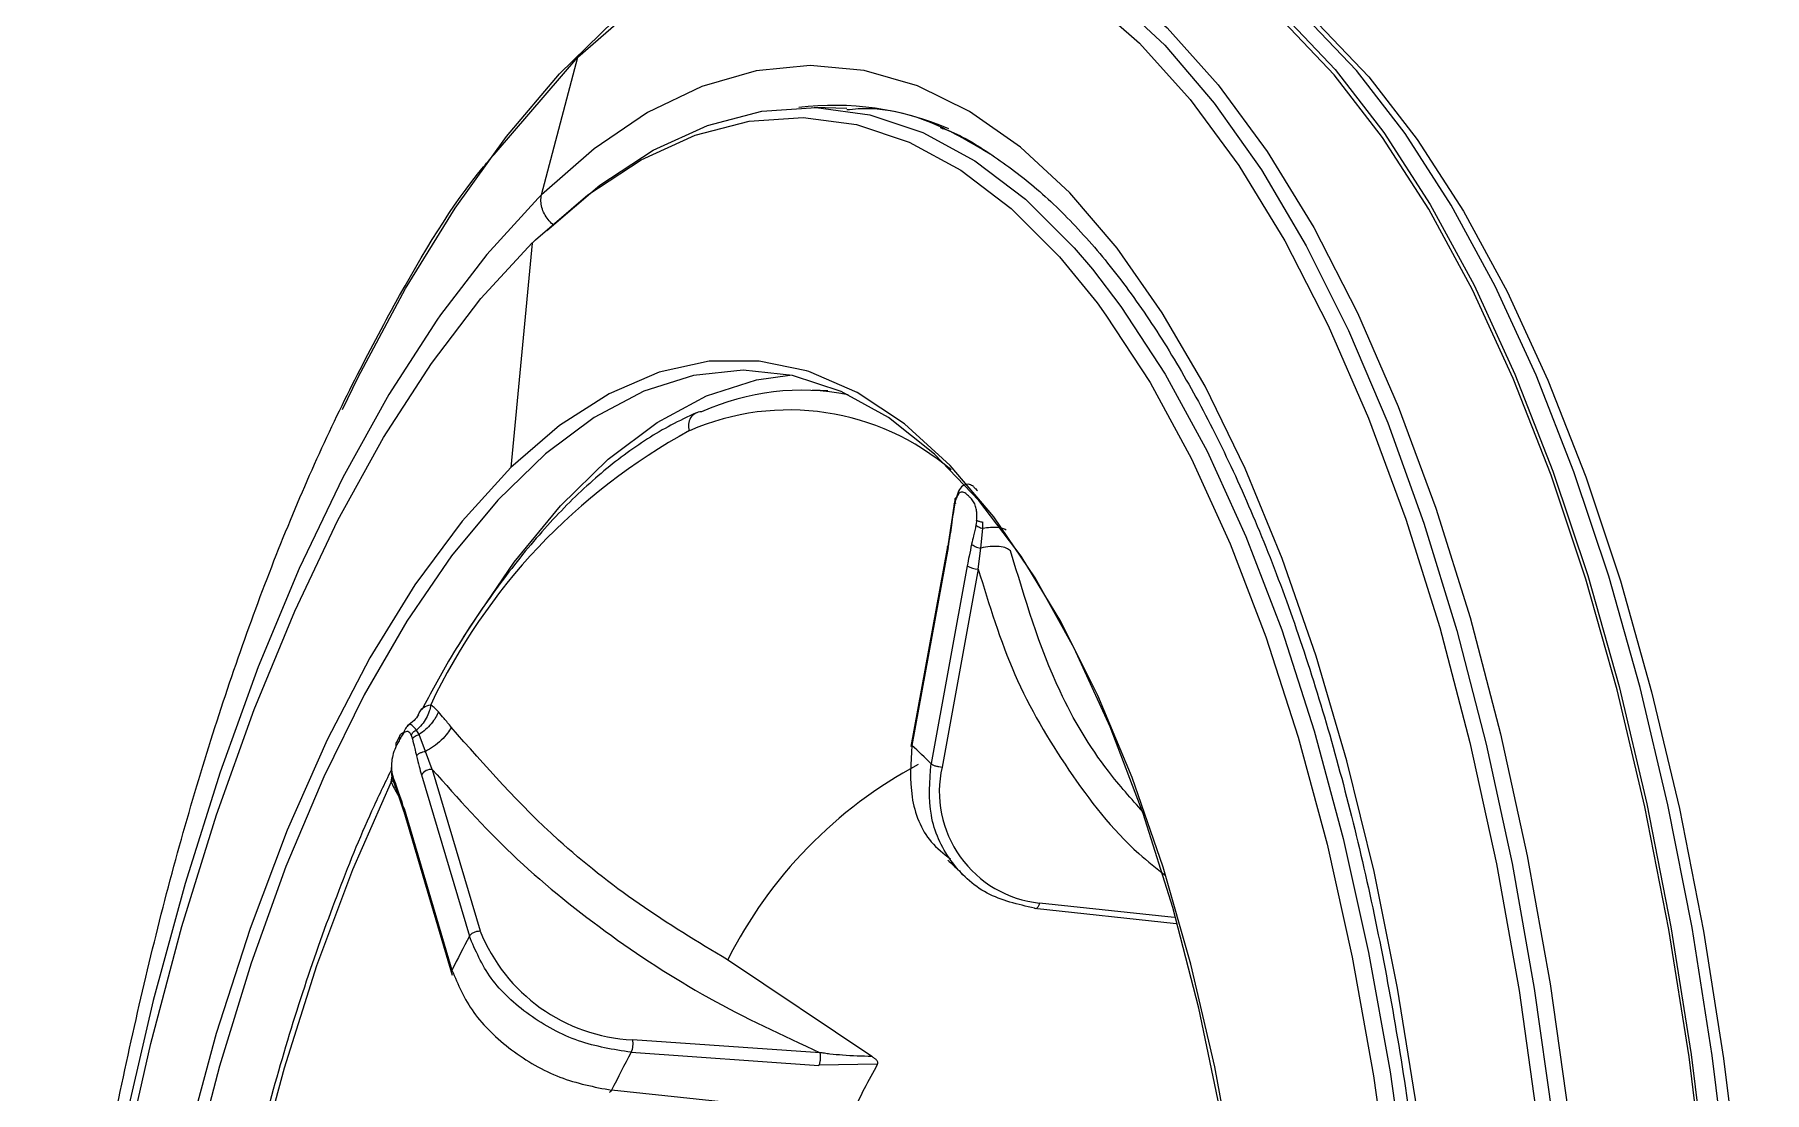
# Model space of a CAD drawing. Extents: x 525 to 609, y 649 to 778.
# Drawn here: x 597.242 to 599.562, y 717.469 to 718.887 of the extents above; entities that cross this region are included whole.
import ezdxf

# ---------------------------------------------------------------- set-up
doc = ezdxf.new("R2010")
doc.units = 0
doc.header["$MEASUREMENT"] = 0
doc.layers.add('1', color=4, linetype='Continuous')

# ---------------------------------------------------------------- blocks, each defined once
blk = doc.blocks.new('JETSETTER')
at = {"layer": '1', "color": 3, "linetype": 'Continuous', "lineweight": 25}
for p, q in [((72.7333, 49.6053), (72.8432, 49.7326)), ((72.7942, 49.5481), (72.8432, 49.7326)), ((73.2039, 49.664), (73.16, 49.6652)), ((72.7817, 49.4835), (72.7531, 49.1823)), ((73.1785, 49.2852), (73.1579, 49.2861)), ((73.3478, 49.1338), (73.3439, 49.1065)), ((73.3493, 49.1409), (73.3478, 49.1338)), ((73.344, 49.1068), (73.3393, 49.0772)), ((73.3864, 49.1008), (73.3862, 49.1094)), ((73.3835, 49.0745), (73.3864, 49.1008)), ((73.3391, 49.0767), (73.29, 48.8085)), ((73.3399, 49.0751), (73.2913, 48.8096)), ((73.3803, 49.0462), (73.3835, 49.0745)), ((73.3655, 49.0507), (73.3169, 48.7853)), ((73.3803, 49.0462), (73.3317, 48.7808)), ((72.6303, 48.8245), (72.6267, 48.8304)), ((72.6049, 48.8239), (72.5998, 48.8139)), ((72.6387, 48.8018), (72.6303, 48.8245)), ((72.6477, 48.7776), (72.6387, 48.8018)), ((72.5927, 48.7611), (72.5939, 48.7692)), ((72.5927, 48.7611), (72.5964, 48.7638)), ((72.593, 48.7705), (72.5948, 48.7637)), ((72.5948, 48.7638), (72.6021, 48.7434)), ((72.6333, 48.7705), (72.6975, 48.5538)), ((72.6477, 48.7776), (72.712, 48.5609)), ((72.6001, 48.7459), (72.6025, 48.7421)), ((72.602, 48.7436), (72.6097, 48.7206)), ((72.6094, 48.7213), (72.6745, 48.5017)), ((72.6099, 48.7252), (72.6742, 48.5083)), ((73.6431, 48.5788), (73.4624, 48.5984)), ((73.4557, 48.5915), (73.6456, 48.5709)), ((73.2375, 48.3925), (73.044, 48.522)), ((73.1682, 48.3976), (72.9162, 48.415)), ((72.9146, 48.3982), (73.1665, 48.3807)), ((73.2453, 48.3823), (73.1665, 48.3808)), ((73.1362, 48.3209), (72.8884, 48.3473))]:
    blk.add_line(p, q, dxfattribs=at)
at = {"layer": '1', "color": 3, "linetype": 'Continuous', "lineweight": 25, "flags": 128}
for points in [[(73.7914, 49.7875), (73.8593, 49.7161), (73.9245, 49.6319), (73.9867, 49.5354), (74.0454, 49.4272), (74.1003, 49.3077), (74.1512, 49.1777), (74.1979, 49.0378), (74.24, 48.8888), (74.2773, 48.7315), (74.3096, 48.5666), (74.3368, 48.3952), (74.3587, 48.218), (74.3753, 48.0361), (74.3863, 47.8504), (74.3917, 47.6619), (74.3916, 47.4716), (74.3859, 47.2806), (74.3746, 47.0898), (74.3579, 46.9003), (74.3357, 46.713), (74.3083, 46.529), (74.2757, 46.3493)], [(72.5273, 49.2603), (72.5485, 49.3038), (72.612, 49.4227), (72.6784, 49.5305), (72.7473, 49.6266), (72.8184, 49.7105), (72.8912, 49.7817), (72.9655, 49.8399), (73.0408, 49.8847), (73.1166, 49.9159), (73.1286, 49.9196)], [(72.8432, 49.7326), (72.9181, 49.7983), (72.9942, 49.8502), (73.0712, 49.888), (73.1485, 49.9116), (73.2258, 49.9208), (73.3026, 49.9155), (73.3785, 49.8958), (73.453, 49.8618), (73.5258, 49.8136), (73.5964, 49.7516), (73.6645, 49.6761), (73.7297, 49.5875), (73.7915, 49.4864), (73.8497, 49.3731), (73.9039, 49.2485), (73.9539, 49.1133), (73.9993, 48.968), (74.0399, 48.8137), (74.0754, 48.651), (74.1058, 48.4811), (74.1307, 48.3047)], [(73.1286, 49.9196), (73.1927, 49.9333), (73.2685, 49.9369), (73.3437, 49.9266), (73.418, 49.9025), (73.4907, 49.8646), (73.5617, 49.8133), (73.6306, 49.7488), (73.6968, 49.6713), (73.7602, 49.5815), (73.8203, 49.4796), (73.8769, 49.3663), (73.9296, 49.2422), (73.9781, 49.1079), (74.0223, 48.9641), (74.0618, 48.8116), (74.0964, 48.6513), (74.1261, 48.4839), (74.1505, 48.3105)], [(74.2729, 46.3522), (74.3054, 46.5314), (74.3328, 46.7149), (74.3548, 46.9015), (74.3715, 47.0905), (74.3828, 47.2807), (74.3885, 47.4712), (74.3886, 47.6609), (74.3831, 47.8488), (74.3722, 48.034), (74.3557, 48.2153), (74.3339, 48.392), (74.3067, 48.5629), (74.2745, 48.7273), (74.2373, 48.8841), (74.1953, 49.0327), (74.1488, 49.1722), (74.098, 49.3018), (74.0433, 49.4209), (73.9847, 49.5288), (73.9228, 49.625), (73.8578, 49.7089), (73.79, 49.7801)], [(73.4552, 49.9003), (73.4888, 49.8831), (73.5623, 49.8345), (73.6335, 49.772), (73.7022, 49.6958), (73.768, 49.6064), (73.8304, 49.5043), (73.8891, 49.3901), (73.9438, 49.2644), (73.9942, 49.1278), (74.04, 48.9813), (74.081, 48.8255), (74.1169, 48.6615), (74.1475, 48.4899), (74.1726, 48.312)], [(73.8365, 49.7776), (73.9042, 49.7064), (73.9692, 49.6225), (74.0312, 49.5264), (74.0897, 49.4185), (74.1445, 49.2994), (74.1953, 49.1698), (74.2417, 49.0304), (74.2837, 48.8818), (74.3209, 48.725), (74.3531, 48.5606), (74.3803, 48.3897), (74.4021, 48.2131), (74.4185, 48.0318), (74.4295, 47.8467), (74.435, 47.6588), (74.4348, 47.4691), (74.4291, 47.2787), (74.4179, 47.0885), (74.4012, 46.8996), (74.3791, 46.7129), (74.3518, 46.5295), (74.3193, 46.3503)], [(74.304, 46.3481), (74.3365, 46.5278), (74.364, 46.7118), (74.3861, 46.899), (74.4029, 47.0885), (74.4141, 47.2793), (74.4198, 47.4704), (74.42, 47.6607), (74.4145, 47.8492), (74.4035, 48.0348), (74.387, 48.2168), (74.3651, 48.3939), (74.3379, 48.5654), (74.3055, 48.7302), (74.2682, 48.8876), (74.2261, 49.0366), (74.1795, 49.1765), (74.1286, 49.3065), (74.0736, 49.4259), (74.0149, 49.5342), (73.9528, 49.6306), (73.8876, 49.7148), (73.8196, 49.7862)], [(73.9689, 48.3211), (73.9426, 48.4842), (73.9112, 48.6405), (73.8748, 48.7892), (73.8336, 48.9295), (73.788, 49.0604), (73.7382, 49.1813), (73.6845, 49.2914), (73.6271, 49.39), (73.5665, 49.4767), (73.5029, 49.5509), (73.4368, 49.6121), (73.3686, 49.6601), (73.2986, 49.6944), (73.2272, 49.715), (73.1549, 49.7217), (73.0821, 49.7144), (73.0092, 49.6933), (72.9366, 49.6584), (72.8648, 49.6099), (72.7942, 49.5481)], [(72.8016, 49.5002), (72.8724, 49.561), (72.9443, 49.6081), (73.017, 49.6413), (73.09, 49.6603), (73.1628, 49.6651), (73.235, 49.6555), (73.3061, 49.6318), (73.3758, 49.5939), (73.4435, 49.5422), (73.5089, 49.477), (73.5334, 49.4483)], [(72.7862, 49.4879), (72.8566, 49.5483), (72.9281, 49.5952), (73.0003, 49.6281), (73.0728, 49.647), (73.1452, 49.6518), (73.217, 49.6423), (73.2877, 49.6187), (73.3569, 49.5811), (73.4242, 49.5297), (73.4892, 49.4649), (73.5396, 49.4032)], [(72.7898, 49.5438), (72.7209, 49.4683), (72.6588, 49.3872)], [(72.1831, 46.3141), (72.1598, 46.4795), (72.1419, 46.6502), (72.1296, 46.8252), (72.1229, 47.0033), (72.122, 47.1835), (72.1267, 47.3646), (72.137, 47.5456), (72.1529, 47.7253), (72.1744, 47.9027), (72.2012, 48.0766), (72.2332, 48.246), (72.2702, 48.4098), (72.3119, 48.5671), (72.3582, 48.7168), (72.4087, 48.858), (72.4632, 48.99), (72.5212, 49.1117), (72.5824, 49.2226), (72.6466, 49.322), (72.7131, 49.4091), (72.7817, 49.4836)], [(73.5334, 49.4483), (73.5716, 49.3986), (73.6311, 49.3076), (73.6872, 49.2045), (73.7394, 49.0899), (73.7875, 48.9646), (73.8311, 48.8293), (73.87, 48.6848), (73.904, 48.532), (73.9328, 48.372), (73.9562, 48.2055), (73.9742, 48.0338), (73.9866, 47.8578), (73.9933, 47.6786), (73.9943, 47.4973), (73.9895, 47.3151), (73.9791, 47.133), (73.9631, 46.9521), (73.9415, 46.7737), (73.9146, 46.5987), (73.8824, 46.4283), (73.8451, 46.2635)], [(72.6588, 49.3872), (72.654, 49.3803), (72.5895, 49.2804), (72.5279, 49.1692), (72.4694, 49.0472), (72.4143, 48.9153), (72.3632, 48.7741), (72.3161, 48.6246), (72.2734, 48.4675), (72.2354, 48.3038), (72.2022, 48.1345), (72.1741, 47.9605), (72.1513, 47.7829), (72.1337, 47.6027), (72.1217, 47.421), (72.1152, 47.2388), (72.1142, 47.0571), (72.1189, 46.8772), (72.129, 46.6999), (72.1447, 46.5264), (72.1658, 46.3576)], [(73.5396, 49.4032), (73.5515, 49.387), (73.6107, 49.2965), (73.6664, 49.194), (73.7183, 49.0801), (73.7661, 48.9555), (73.8095, 48.821), (73.8482, 48.6774), (73.8819, 48.5256), (73.9105, 48.3665), (73.9339, 48.2011), (73.9517, 48.0304), (73.964, 47.8554), (73.9707, 47.6773), (73.9717, 47.4971), (73.967, 47.316), (73.9566, 47.135), (73.9407, 46.9552), (73.9192, 46.7779), (73.8924, 46.604), (73.8605, 46.4346), (73.8235, 46.2707)], [(73.1499, 49.3122), (73.0865, 49.3252), (73.0194, 49.3249), (72.9521, 49.3102), (72.8849, 49.2815), (72.8184, 49.2387), (72.7531, 49.1823)], [(73.7246, 48.2329), (73.6975, 48.3785), (73.6654, 48.5166), (73.6284, 48.6464), (73.5868, 48.7667), (73.5409, 48.8768), (73.4911, 48.976), (73.4377, 49.0634), (73.3811, 49.1384), (73.3217, 49.2006), (73.2599, 49.2494), (73.1962, 49.2846), (73.1311, 49.3058), (73.0649, 49.3129), (72.9982, 49.3059), (72.9314, 49.2847), (72.8651, 49.2497), (72.7997, 49.201), (72.7356, 49.1389), (72.6734, 49.0639), (72.6135, 48.9766), (72.5562, 48.8776), (72.5021, 48.7675), (72.4515, 48.6472), (72.4048, 48.5176), (72.3623, 48.3795), (72.3243, 48.234)], [(72.6825, 48.9427), (72.6977, 48.9676), (72.7576, 49.0555), (72.8198, 49.131), (72.8839, 49.1936), (72.9494, 49.2429), (73.0157, 49.2784), (73.0826, 49.3), (73.1274, 49.3065)], [(73.706, 48.3141), (73.6761, 48.4573), (73.6412, 48.5924), (73.6014, 48.7186), (73.5573, 48.8349), (73.5089, 48.9404), (73.4568, 49.0344), (73.4012, 49.1162), (73.3426, 49.1852), (73.2814, 49.241), (73.218, 49.2831), (73.1529, 49.3112), (73.1499, 49.3122)], [(72.7531, 49.1823), (72.6877, 49.1105), (72.6245, 49.0253), (72.564, 48.9273), (72.5067, 48.8172), (72.453, 48.6959), (72.4033, 48.5643), (72.358, 48.4234), (72.3174, 48.2743), (72.2819, 48.1181), (72.2517, 47.956), (72.227, 47.7892), (72.2081, 47.6191), (72.1951, 47.4468), (72.188, 47.2738), (72.187, 47.1012), (72.192, 46.9306), (72.203, 46.763), (72.22, 46.5999)], [(73.3399, 49.0751), (73.3392, 49.0759), (73.339, 49.0766), (73.3393, 49.0772)], [(72.5927, 48.7611), (72.5407, 48.6427), (72.4926, 48.5142), (72.4489, 48.3767), (72.4098, 48.2313), (72.3757, 48.0791), (72.3467, 47.9212), (72.3232, 47.7588), (72.3053, 47.5932), (72.2931, 47.4257), (72.2867, 47.2576), (72.2863, 47.09)]]:
    blk.add_lwpolyline(points, dxfattribs=at)
at = {"layer": '1', "color": 3, "linetype": 'Continuous', "lineweight": 25}
for centre, radius, start, end in [((73.1878, 49.284), 0.3842, 66.5623, 97.2328), ((73.5205, 48.8054), 1.0388, 134.3613, 134.7031), ((73.4467, 48.8026), 0.9517, 133.9401, 134.318), ((73.1436, 48.9605), 0.3256, 78.9758, 114.399), ((73.0092, 49.2393), 0.0178, 90.4501, 204.2129), ((73.1265, 48.926), 0.3337, 49.3733, 113.5766), ((73.3829, 48.5158), 0.8154, 118.5707, 154.7039), ((73.3805, 49.0737), 0.0275, 236.6774, 269.4249), ((72.9717, 48.4477), 0.4828, 44.3555, 48.5487), ((73.5853, 48.2501), 0.6057, 118.1538, 153.326), ((72.6468, 48.7612), 0.0164, 86.8593, 145.583), ((73.4781, 48.7477), 0.1501, 167.268, 263.9804), ((72.6143, 48.7227), 0.0051, 150.3149, 194.9092), ((73.9807, 47.8657), 1.456, 151.7976, 153.8086), ((72.9278, 48.6471), 0.2324, 201.7854, 267.1441), ((74.0317, 47.7918), 1.2711, 151.5079, 154.0872)]:
    blk.add_arc(centre, radius, start, end, dxfattribs=at)
for points, knots in [([(73.4003, 49.6003), (73.3781, 49.6136), (73.3193, 49.6488), (73.2528, 49.667), (73.209, 49.6625), (73.2039, 49.662)], [0, 0, 0, 0, 0.347214, 0.923499, 1, 1, 1, 1]), ([(73.3292, 49.6384), (73.3314, 49.6377), (73.3546, 49.6299), (73.398, 49.6033), (73.459, 49.5582), (73.5182, 49.5002), (73.5753, 49.4313), (73.6301, 49.3513), (73.6824, 49.2606), (73.7317, 49.1596), (73.7779, 49.0489), (73.8205, 48.9289), (73.8594, 48.8003), (73.8943, 48.6638), (73.925, 48.5202), (73.9512, 48.3701), (73.9729, 48.2145), (73.9898, 48.0542), (74.0019, 47.89), (74.0091, 47.7228), (74.0115, 47.5535), (74.0088, 47.3831), (74.0012, 47.2125), (73.9888, 47.0424), (73.9715, 46.874), (73.9494, 46.7081), (73.9228, 46.5456), (73.8917, 46.3873), (73.8563, 46.2341), (73.8169, 46.0869), (73.7736, 45.9464), (73.7266, 45.8134), (73.6764, 45.6887), (73.6232, 45.5728), (73.5673, 45.4665), (73.5091, 45.3703), (73.449, 45.2848), (73.3944, 45.2181), (73.3596, 45.1829), (73.3458, 45.1688)], [0, 0, 0, 0, 0.003017, 0.031812, 0.060153, 0.088177, 0.116032, 0.143817, 0.17159, 0.199374, 0.227185, 0.255029, 0.282905, 0.310811, 0.338742, 0.366694, 0.394665, 0.422649, 0.450646, 0.478651, 0.506663, 0.534679, 0.562697, 0.590716, 0.618733, 0.646745, 0.674752, 0.70275, 0.730738, 0.758712, 0.786669, 0.814605, 0.842517, 0.8704, 0.898251, 0.926065, 0.953841, 0.981586, 1, 1, 1, 1]), ([(72.158, 47.9024), (72.1627, 47.9439), (72.18, 48.0963), (72.2273, 48.3483), (72.2986, 48.6516), (72.3853, 48.9316), (72.4845, 49.1854), (72.5957, 49.4037), (72.6796, 49.5441), (72.7277, 49.5988), (72.7333, 49.6053)], [0, 0, 0, 0, 0.057664, 0.2113019, 0.3649402, 0.5185785, 0.6722164, 0.8258547, 0.9794931, 1, 1, 1, 1]), ([(72.8112, 49.5075), (72.8107, 49.5078), (72.8076, 49.5098), (72.803, 49.5149), (72.7978, 49.5226), (72.7945, 49.5311), (72.7931, 49.5398), (72.7938, 49.5454), (72.7942, 49.5481)], [0, 0, 0, 0, 0.036277, 0.229006, 0.421751, 0.614506, 0.80726, 1, 1, 1, 1]), ([(73.0019, 49.2558), (72.9906, 49.2505), (72.958, 49.2354), (72.9049, 49.201), (72.8433, 49.149), (72.7832, 49.0852), (72.7252, 49.0099), (72.675, 48.9343), (72.6455, 48.8797), (72.6336, 48.8577)], [0, 0, 0, 0, 0.0851419, 0.2448622, 0.4054104, 0.5667706, 0.728509, 0.890333, 1, 1, 1, 1]), ([(73.3737, 49.1568), (73.372, 49.158), (73.3685, 49.1605), (73.3614, 49.1596), (73.3541, 49.1538), (73.3521, 49.1465), (73.3511, 49.1427)], [0, 0, 0, 0, 0.227982, 0.472116, 0.731022, 1, 1, 1, 1]), ([(73.3737, 49.1568), (73.3747, 49.1558), (73.3766, 49.154), (73.3785, 49.1522), (73.3793, 49.1515)], [0, 0, 0, 0, 0.559988, 1, 1, 1, 1]), ([(73.3447, 49.1052), (73.3454, 49.1103), (73.3467, 49.1194), (73.3481, 49.1284), (73.3487, 49.1324)], [0, 0, 0, 0, 0.560012, 1, 1, 1, 1]), ([(73.3487, 49.1324), (73.3483, 49.1327), (73.3477, 49.1332), (73.3478, 49.134), (73.3486, 49.1346), (73.3499, 49.1348), (73.3504, 49.1349)], [0, 0, 0, 0, 0.245462, 0.500002, 0.754558, 1, 1, 1, 1]), ([(73.3487, 49.1324), (73.3488, 49.1335), (73.3492, 49.1356), (73.3496, 49.1375), (73.3498, 49.1383)], [0, 0, 0, 0, 0.5597118, 1, 1, 1, 1]), ([(73.3498, 49.1383), (73.3496, 49.1388), (73.349, 49.1398), (73.3492, 49.1414), (73.3504, 49.1422), (73.3511, 49.1427)], [0, 0, 0, 0, 0.27724, 0.562062, 1, 1, 1, 1]), ([(73.3647, 49.1467), (73.363, 49.148), (73.3598, 49.1503), (73.3552, 49.149), (73.3518, 49.1445), (73.3505, 49.1403), (73.3498, 49.1383)], [0, 0, 0, 0, 0.334698, 0.623807, 0.822291, 1, 1, 1, 1]), ([(73.3703, 49.1414), (73.3692, 49.1424), (73.3674, 49.1442), (73.3655, 49.1459), (73.3647, 49.1467)], [0, 0, 0, 0, 0.559957, 1, 1, 1, 1]), ([(73.3781, 49.1115), (73.3783, 49.1135), (73.3786, 49.1178), (73.3781, 49.1243), (73.3767, 49.1311), (73.374, 49.1372), (73.3716, 49.1399), (73.3703, 49.1414)], [0, 0, 0, 0, 0.1491, 0.311844, 0.493425, 0.731797, 1, 1, 1, 1]), ([(73.3781, 49.1115), (73.378, 49.1103), (73.3777, 49.1082), (73.3773, 49.1063), (73.3771, 49.1054)], [0, 0, 0, 0, 0.559771, 1, 1, 1, 1]), ([(73.3781, 49.1115), (73.3785, 49.1113), (73.3794, 49.1109), (73.3813, 49.1104), (73.3836, 49.1098), (73.3853, 49.1096), (73.3862, 49.1094)], [0, 0, 0, 0, 0.246504, 0.499986, 0.753358, 1, 1, 1, 1]), ([(73.3399, 49.0751), (73.3408, 49.0807), (73.3426, 49.0906), (73.3441, 49.1008), (73.3447, 49.1052)], [0, 0, 0, 0, 0.5599604, 1, 1, 1, 1]), ([(73.3771, 49.1054), (73.3761, 49.1006), (73.3742, 49.092), (73.3723, 49.0835), (73.3714, 49.0798)], [0, 0, 0, 0, 0.560021, 1, 1, 1, 1]), ([(73.3771, 49.1054), (73.3776, 49.105), (73.3784, 49.1041), (73.3807, 49.1028), (73.3834, 49.1017), (73.3854, 49.1011), (73.3864, 49.1008)], [0, 0, 0, 0, 0.245467, 0.499986, 0.754574, 1, 1, 1, 1]), ([(73.4175, 49.0986), (73.4162, 49.0994), (73.4133, 49.1009), (73.406, 49.102), (73.3968, 49.1021), (73.3898, 49.1013), (73.3864, 49.1008)], [0, 0, 0, 0, 0.240376, 0.493361, 0.749861, 1, 1, 1, 1]), ([(73.3714, 49.0798), (73.3702, 49.0745), (73.3681, 49.0649), (73.3663, 49.0551), (73.3655, 49.0507)], [0, 0, 0, 0, 0.5599871, 1, 1, 1, 1]), ([(73.3714, 49.0798), (73.372, 49.0793), (73.3731, 49.0781), (73.3761, 49.0765), (73.3797, 49.0752), (73.3822, 49.0748), (73.3835, 49.0745)], [0, 0, 0, 0, 0.243065, 0.499999, 0.756877, 1, 1, 1, 1]), ([(73.4237, 49.0709), (73.4219, 49.0721), (73.4184, 49.0747), (73.4087, 49.0767), (73.3965, 49.0769), (73.3878, 49.0753), (73.3835, 49.0745)], [0, 0, 0, 0, 0.233451, 0.486598, 0.747004, 1, 1, 1, 1]), ([(73.6015, 48.7203), (73.5855, 48.7382), (73.5418, 48.7872), (73.4741, 48.9014), (73.4428, 49.0066), (73.4237, 49.0709)], [0, 0, 0, 0, 0.183772, 0.501443, 1, 1, 1, 1]), ([(73.3803, 49.0462), (73.3949, 48.9983), (73.4241, 48.9023), (73.4993, 48.7751), (73.569, 48.6847), (73.6194, 48.6448), (73.6316, 48.6352)], [0, 0, 0, 0, 0.3014909, 0.6029995, 0.9045121, 1, 1, 1, 1]), ([(72.6457, 48.8642), (72.6452, 48.8613), (72.6441, 48.8554), (72.6399, 48.8462), (72.6341, 48.8374), (72.6291, 48.8327), (72.6267, 48.8304)], [0, 0, 0, 0, 0.241824, 0.494723, 0.750372, 1, 1, 1, 1]), ([(72.6288, 48.8503), (72.6309, 48.8543), (72.6346, 48.8617), (72.6422, 48.8634), (72.6457, 48.8642)], [0, 0, 0, 0, 0.546123, 1, 1, 1, 1]), ([(72.6559, 48.8549), (72.6548, 48.8523), (72.6526, 48.8471), (72.6466, 48.8388), (72.639, 48.8308), (72.6332, 48.8266), (72.6303, 48.8245)], [0, 0, 0, 0, 0.240349, 0.493329, 0.749828, 1, 1, 1, 1]), ([(72.6559, 48.8549), (72.654, 48.8569), (72.6507, 48.8604), (72.6472, 48.8631), (72.6457, 48.8642)], [0, 0, 0, 0, 0.558905, 1, 1, 1, 1]), ([(72.6732, 48.8342), (72.67, 48.8382), (72.6642, 48.8453), (72.6584, 48.852), (72.6559, 48.8549)], [0, 0, 0, 0, 0.559282, 1, 1, 1, 1]), ([(72.6195, 48.8235), (72.6189, 48.8246), (72.6176, 48.8271), (72.615, 48.8287), (72.6118, 48.8284), (72.6081, 48.8252), (72.6058, 48.8211), (72.6045, 48.8189)], [0, 0, 0, 0, 0.14912, 0.311886, 0.493486, 0.731803, 1, 1, 1, 1]), ([(72.6267, 48.8304), (72.6246, 48.8328), (72.6205, 48.8375), (72.6167, 48.8384), (72.6131, 48.8347), (72.6104, 48.8296), (72.6091, 48.8271)], [0, 0, 0, 0, 0.270073, 0.529348, 0.773249, 1, 1, 1, 1]), ([(72.6291, 48.8508), (72.6274, 48.8482), (72.6239, 48.8427), (72.6174, 48.8384), (72.6141, 48.8362)], [0, 0, 0, 0, 0.48883, 1, 1, 1, 1]), ([(72.6195, 48.8235), (72.6198, 48.8241), (72.6205, 48.8255), (72.6222, 48.8274), (72.6242, 48.8292), (72.6259, 48.83), (72.6267, 48.8304)], [0, 0, 0, 0, 0.246587, 0.50004, 0.753546, 1, 1, 1, 1]), ([(72.6732, 48.8342), (72.6716, 48.8315), (72.6685, 48.8259), (72.6601, 48.8167), (72.6498, 48.808), (72.6424, 48.8038), (72.6387, 48.8018)], [0, 0, 0, 0, 0.233432, 0.486567, 0.746974, 1, 1, 1, 1]), ([(73.044, 48.522), (73.0038, 48.5463), (72.9234, 48.5951), (72.7934, 48.6976), (72.7188, 48.7824), (72.6732, 48.8342)], [0, 0, 0, 0, 0.280164, 0.56032, 1, 1, 1, 1]), ([(72.5995, 48.809), (72.598, 48.8058), (72.5954, 48.8), (72.5932, 48.7895), (72.5927, 48.7802), (72.5934, 48.7755), (72.5937, 48.7733)], [0, 0, 0, 0, 0.334064, 0.623003, 0.821726, 1, 1, 1, 1]), ([(72.5995, 48.809), (72.5993, 48.8099), (72.5989, 48.8117), (72.5995, 48.8132), (72.5999, 48.814)], [0, 0, 0, 0, 0.488354, 1, 1, 1, 1]), ([(72.6045, 48.8189), (72.6036, 48.817), (72.6019, 48.8137), (72.6002, 48.8104), (72.5995, 48.809)], [0, 0, 0, 0, 0.560014, 1, 1, 1, 1]), ([(72.6045, 48.8189), (72.6044, 48.8198), (72.604, 48.8216), (72.6048, 48.8241), (72.6065, 48.826), (72.6082, 48.8267), (72.6091, 48.8271)], [0, 0, 0, 0, 0.244139, 0.499981, 0.755783, 1, 1, 1, 1]), ([(72.6195, 48.8235), (72.6198, 48.8226), (72.6204, 48.8212), (72.6209, 48.8194), (72.6211, 48.8187)], [0, 0, 0, 0, 0.559851, 1, 1, 1, 1]), ([(72.6211, 48.8187), (72.6215, 48.8193), (72.6224, 48.8205), (72.6246, 48.8222), (72.6273, 48.8236), (72.6293, 48.8242), (72.6303, 48.8245)], [0, 0, 0, 0, 0.2454692, 0.5000783, 0.7546306, 1, 1, 1, 1]), ([(72.6211, 48.8187), (72.6221, 48.8144), (72.624, 48.8068), (72.6258, 48.7991), (72.6266, 48.7957)], [0, 0, 0, 0, 0.560006, 1, 1, 1, 1]), ([(73.2913, 48.8096), (73.2897, 48.7864), (73.2866, 48.7398), (73.3079, 48.6851), (73.3337, 48.6647), (73.3428, 48.6576)], [0, 0, 0, 0, 0.393182, 0.787691, 1, 1, 1, 1]), ([(72.5931, 48.7827), (72.5931, 48.7826), (72.5922, 48.7777), (72.5935, 48.7729), (72.5947, 48.7682)], [0, 0, 0, 0, 0.021199, 1, 1, 1, 1]), ([(72.6266, 48.7957), (72.6272, 48.7964), (72.6283, 48.7978), (72.6313, 48.7997), (72.6349, 48.8012), (72.6375, 48.8016), (72.6387, 48.8018)], [0, 0, 0, 0, 0.243058, 0.500017, 0.756882, 1, 1, 1, 1]), ([(72.6266, 48.7957), (72.6278, 48.7908), (72.6299, 48.7822), (72.6322, 48.7741), (72.6333, 48.7705)], [0, 0, 0, 0, 0.559967, 1, 1, 1, 1]), ([(73.4557, 48.5915), (73.4335, 48.5966), (73.3891, 48.6066), (73.3403, 48.6528), (73.3117, 48.7147), (73.3152, 48.7617), (73.3169, 48.7853)], [0, 0, 0, 0, 0.249602, 0.50003, 0.75001, 1, 1, 1, 1]), ([(73.3169, 48.7853), (73.3176, 48.7847), (73.3191, 48.7837), (73.3229, 48.7822), (73.3273, 48.7812), (73.3303, 48.7809), (73.3317, 48.7808)], [0, 0, 0, 0, 0.2499573, 0.4999586, 0.7499763, 1, 1, 1, 1]), ([(72.5925, 48.7765), (72.5837, 48.7584), (72.5581, 48.7058), (72.519, 48.6087), (72.4755, 48.487), (72.436, 48.3575), (72.4004, 48.2217), (72.3692, 48.0802), (72.3423, 47.9341), (72.3201, 47.7842), (72.3026, 47.6315), (72.2899, 47.4769), (72.2824, 47.3215), (72.2795, 47.1917), (72.281, 47.1146), (72.2815, 47.0887)], [0, 0, 0, 0, 0.043462, 0.126784, 0.210049, 0.293266, 0.376443, 0.459588, 0.542707, 0.625808, 0.708895, 0.791972, 0.875046, 0.958119, 1, 1, 1, 1]), ([(72.5927, 48.7611), (72.5939, 48.7582), (72.5961, 48.7528), (72.5988, 48.748), (72.6001, 48.7459)], [0, 0, 0, 0, 0.560443, 1, 1, 1, 1]), ([(72.5937, 48.7733), (72.5934, 48.7728), (72.5928, 48.7718), (72.593, 48.7709), (72.593, 48.7705)], [0, 0, 0, 0, 0.551175, 1, 1, 1, 1]), ([(72.5951, 48.7681), (72.5948, 48.769), (72.5943, 48.7706), (72.5939, 48.7725), (72.5937, 48.7733)], [0, 0, 0, 0, 0.559755, 1, 1, 1, 1]), ([(72.5951, 48.7681), (72.5949, 48.7674), (72.5944, 48.7659), (72.5946, 48.7638), (72.5957, 48.7619), (72.5969, 48.761), (72.5976, 48.7606)], [0, 0, 0, 0, 0.245443, 0.499959, 0.754548, 1, 1, 1, 1]), ([(72.6022, 48.7483), (72.6009, 48.752), (72.5985, 48.7586), (72.5962, 48.7652), (72.5951, 48.7681)], [0, 0, 0, 0, 0.559997, 1, 1, 1, 1]), ([(72.6477, 48.7776), (72.6822, 48.7389), (72.7512, 48.6616), (72.8777, 48.5588), (73.0166, 48.4678), (73.1176, 48.421), (73.1682, 48.3976)], [0, 0, 0, 0, 0.249993, 0.500002, 0.75001, 1, 1, 1, 1]), ([(72.6099, 48.7252), (72.6085, 48.7296), (72.6061, 48.7376), (72.6034, 48.7451), (72.6022, 48.7483)], [0, 0, 0, 0, 0.5599768, 1, 1, 1, 1]), ([(73.3395, 48.6558), (73.3445, 48.6513), (73.3509, 48.6456), (73.3577, 48.6385), (73.3591, 48.6371)], [0, 0, 0, 0, 0.793419, 1, 1, 1, 1]), ([(73.4624, 48.5984), (73.462, 48.597), (73.4612, 48.5942), (73.4593, 48.5915), (73.4574, 48.5903), (73.4563, 48.5911), (73.4557, 48.5915)], [0, 0, 0, 0, 0.250015, 0.499994, 0.749992, 1, 1, 1, 1]), ([(72.6975, 48.5538), (72.6982, 48.5548), (72.6995, 48.5567), (72.7032, 48.5591), (72.7076, 48.5607), (72.7105, 48.5608), (72.7119, 48.5609)], [0, 0, 0, 0, 0.249928, 0.499962, 0.750023, 1, 1, 1, 1]), ([(72.9146, 48.3982), (72.8908, 48.4019), (72.8432, 48.4094), (72.776, 48.4462), (72.7221, 48.4962), (72.7057, 48.5346), (72.6975, 48.5538)], [0, 0, 0, 0, 0.2496068, 0.5000275, 0.7500161, 1, 1, 1, 1]), ([(72.6742, 48.5083), (72.6823, 48.4891), (72.6987, 48.4506), (72.752, 48.3995), (72.8182, 48.3608), (72.865, 48.3518), (72.8884, 48.3473)], [0, 0, 0, 0, 0.2495596, 0.4999679, 0.7503865, 1, 1, 1, 1]), ([(72.9162, 48.415), (72.9164, 48.4137), (72.9168, 48.4111), (72.9167, 48.4062), (72.9159, 48.4016), (72.915, 48.3993), (72.9146, 48.3982)], [0, 0, 0, 0, 0.250007, 0.50001, 0.750043, 1, 1, 1, 1]), ([(73.1665, 48.3807), (73.1668, 48.3813), (73.1673, 48.3823), (73.1678, 48.3843), (73.1683, 48.3865), (73.1686, 48.3888), (73.1688, 48.3912), (73.1687, 48.3935), (73.1686, 48.3957), (73.1683, 48.397), (73.1682, 48.3976)], [0, 0, 0, 0, 0.124979, 0.249992, 0.374998, 0.500006, 0.625013, 0.749999, 0.875027, 1, 1, 1, 1]), ([(73.2375, 48.3925), (73.2244, 48.3929), (73.2054, 48.3934), (73.1844, 48.3955), (73.1753, 48.3966), (73.1713, 48.3972), (73.1696, 48.3974), (73.1687, 48.3975), (73.1683, 48.3976), (73.1682, 48.3976)], [0, 0, 0, 0, 0.560549, 0.80686, 0.915047, 0.962623, 0.983557, 0.992753, 1, 1, 1, 1]), ([(73.2453, 48.3823), (73.2455, 48.3828), (73.2458, 48.3838), (73.2452, 48.3858), (73.2436, 48.388), (73.241, 48.3903), (73.2387, 48.3917), (73.2375, 48.3925)], [0, 0, 0, 0, 0.1524744, 0.3058621, 0.4771823, 0.7173343, 1, 1, 1, 1]), ([(73.2112, 48.3161), (73.2167, 48.3274), (73.2277, 48.3504), (73.2394, 48.3715), (73.2453, 48.3823)], [0, 0, 0, 0, 0.492745, 1, 1, 1, 1]), ([(72.8884, 48.3473), (72.8878, 48.3464), (72.8867, 48.3446), (72.8855, 48.3445), (72.8849, 48.3444)], [0, 0, 0, 0, 0.5199599, 1, 1, 1, 1])]:
    blk.add_open_spline(points, degree=3, knots=knots, dxfattribs=at)

msp = doc.modelspace()

# ---------------------------------------------------------------- block references
at = {"layer": '1'}
msp.add_blockref('JETSETTER', (525.1273, 669.1243), dxfattribs=at)

doc.saveas('drawing.dxf')
